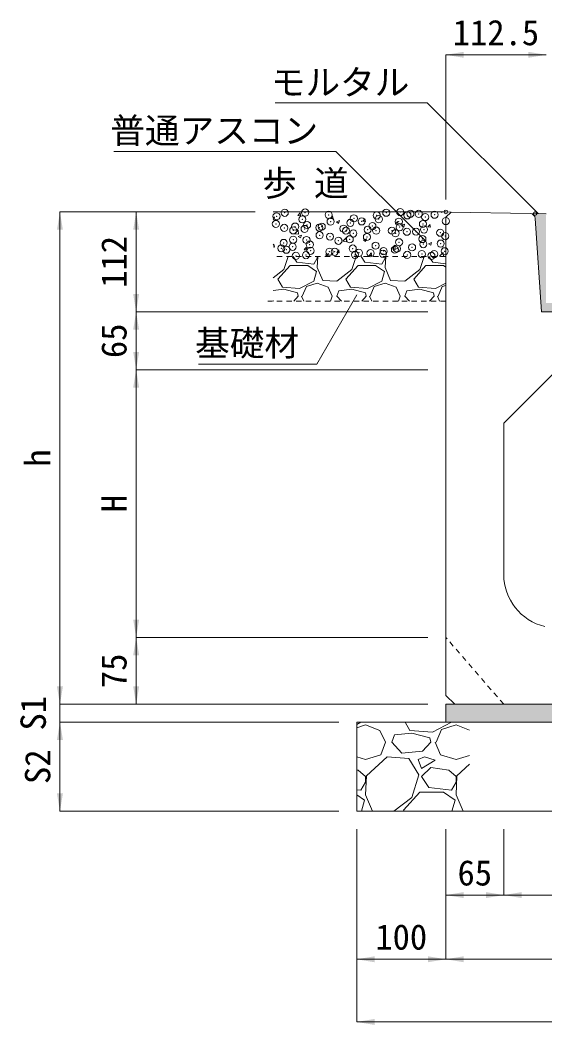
# Model space of a CAD drawing. Units: millimetres at full size. Extents: x 6872 to 78201, y -34623 to -7860.
# Drawn here: x 59607 to 60196, y -21902 to -20775 of the extents above; entities that cross this region are included whole.
import ezdxf
from ezdxf.enums import TextEntityAlignment as Align

# ---------------------------------------------------------------- set-up
doc = ezdxf.new("R2010")
doc.units = ezdxf.units.MM
doc.header["$LTSCALE"] = 16
doc.header["$PDMODE"] = 32
doc.header["$PDSIZE"] = 8
doc.linetypes.add('USER1', pattern=[0.675, 0.375, -0.3])
for name, color, linetype, lineweight in [('0_2', 7, 'Continuous', 20), ('寸法線', 7, 'Continuous', 9), ('本体', 7, 'USER1', 9), ('補助線', 8, 'Continuous', 13), ('ﾊｯﾁﾝｸﾞ', 7, 'Continuous', 5)]:
    doc.layers.add(name, color=color, linetype=linetype, lineweight=lineweight)
doc.styles.add('ＭＳ ゴシック', font='')
doc.styles.get('ＭＳ ゴシック').set_extended_font_data('MS Gothic')

# ---------------------------------------------------------------- blocks, each defined once
blk = doc.blocks.new('filled_arrow')
at = {"color": 0, "linetype": 'Continuous', "lineweight": -2}
blk.add_solid([(7.5, 1.25), (0, 0), (7.5, -1.25)], dxfattribs=at)

msp = doc.modelspace()

# ---------------------------------------------------------------- hatches: boundary and pattern name
at = {"layer": 'ﾊｯﾁﾝｸﾞ'}
for points in [[(60197.26, -21092.19), (60197.26, -20992.19), (60179.1, -20992.08, -0.39668), (60185.13, -20997.67), (60192.26, -21102.19), (60407.25, -21102.19), (60414.01, -21048.14), (60420.75, -21042.07), (60397.19, -21042.19, -0.017), (60397.46, -21044.21), (60402.26, -21092.19)], [(60514.75, -21562.19), (60514.75, -21542.19), (60094.76, -21542.19), (60084.76, -21542.19), (60084.76, -21562.19)]]:
    msp.add_hatch(color=8, dxfattribs=at).paths.add_polyline_path(points)

# ---------------------------------------------------------------- linework, layer by layer
at = {"layer": '0_2'}
for p, q in [((59891.06, -20990.19), (60084.76, -20990.19)), ((60084.76, -20990.19), (60090.75, -20990.31)), ((60084.76, -20996.19), (60084.76, -21532.19)), ((60179.26, -20992.08), (60197.26, -20992.19)), ((60407.25, -21102.19), (60192.26, -21102.19)), ((60149.76, -21227.19), (60209.75, -21167.19)), ((60149.76, -21227.19), (60149.76, -21396.66)), ((60094.76, -21542.19), (60084.76, -21532.19)), ((60084.76, -21542.19), (60514.75, -21542.19)), ((60084.76, -21542.19), (60084.76, -21562.19)), ((60504.75, -21542.19), (60094.76, -21542.19)), ((59984.76, -21562.19), (60614.76, -21562.19)), ((59984.76, -21562.19), (59984.76, -21662.19)), ((59984.76, -21662.19), (60614.76, -21662.19))]:
    msp.add_line(p, q, dxfattribs=at)
at = {"layer": '0_2', "linetype": 'USER1'}
for p, q in [((60084.76, -21040.19), (59891.06, -21040.19)), ((60084.76, -21090.19), (59885.06, -21090.19))]:
    msp.add_line(p, q, dxfattribs=at)
at = {"layer": '0_2', "linetype": 'USER1', "lineweight": 9}
msp.add_line((60149.76, -21542.19), (60084.76, -21467.19), dxfattribs=at)
at = {"layer": '0_2'}
msp.add_arc((60209.76, -21396.66), 60, 180, 256.65785, dxfattribs=at)
at = {"layer": '寸法線'}
for p, q in [((60084.76, -20814.09), (60197.26, -20814.09)), ((60084.76, -20976.19), (60084.76, -20814.09)), ((59651.9, -20990.19), (59651.9, -21542.19)), ((59871.06, -20990.19), (59651.9, -20990.19)), ((59737.4, -20990.19), (59737.4, -21102.19)), ((59871.06, -20990.19), (59737.4, -20990.19)), ((60064.76, -21102.19), (59737.4, -21102.19)), ((59737.4, -21102.19), (59737.4, -21167.19)), ((60064.76, -21102.19), (59737.4, -21102.19)), ((60064.76, -21167.19), (59737.4, -21167.19)), ((59737.4, -21167.19), (59737.4, -21467.19)), ((60064.76, -21167.19), (59737.4, -21167.19)), ((60064.76, -21467.19), (59737.4, -21467.19)), ((59737.4, -21467.19), (59737.4, -21542.19)), ((60064.76, -21467.19), (59737.4, -21467.19)), ((59651.9, -21502.19), (59651.9, -21602.19)), ((60049.76, -21542.19), (59651.9, -21542.19)), ((60049.76, -21542.19), (59651.9, -21542.19)), ((60064.76, -21542.19), (59737.4, -21542.19)), ((59964.76, -21562.19), (59651.9, -21562.19)), ((59651.9, -21562.19), (59651.9, -21662.19)), ((59964.76, -21562.19), (59651.9, -21562.19)), ((59964.76, -21662.19), (59651.9, -21662.19)), ((59984.76, -21682.19), (59984.76, -21828.05)), ((59984.76, -21682.19), (59984.76, -21898.31)), ((60084.76, -21682.19), (60084.76, -21756.12)), ((60149.76, -21682.19), (60149.76, -21756.12)), ((60149.76, -21682.19), (60149.76, -21756.12)), ((60084.76, -21697.19), (60084.76, -21828.05)), ((60084.76, -21697.19), (60084.76, -21828.05)), ((60084.76, -21756.12), (60149.76, -21756.12)), ((60149.76, -21756.12), (60449.76, -21756.12)), ((60084.76, -21828.05), (59984.76, -21828.05)), ((60084.76, -21828.05), (60514.75, -21828.05)), ((59984.76, -21898.31), (60614.76, -21898.31))]:
    msp.add_line(p, q, dxfattribs=at)
for points in [[(60188.26, -20992.13), (60063.89, -20867.76), (59893.28, -20867.76)], [(60061.46, -21022.4), (59961.53, -20922.47), (59712.49, -20922.47)], [(59984.91, -21083.18), (59940.09, -21160.79), (59807.4, -21160.79)]]:
    msp.add_lwpolyline(points, dxfattribs=at)
at = {"layer": '本体', "linetype": 'Continuous'}
for p, q in [((60084.76, -20996.19), (60090.75, -20990.31)), ((60090.75, -20990.31), (60179.26, -20992.08)), ((60185.13, -20997.67), (60192.26, -21102.19))]:
    msp.add_line(p, q, dxfattribs=at)
msp.add_arc((60179.14, -20998.08), 6, 3.90051, 88.85424, dxfattribs=at)
at = {"layer": '補助線', "lineweight": 20}
msp.add_circle((60084.76, -20990.19), 2, dxfattribs=at)
at = {"layer": '補助線'}
msp.add_circle((60184.76, -20992.19), 2, dxfattribs=at)
at = {"layer": 'ﾊｯﾁﾝｸﾞ'}
for p, q in [((59891.06, -20996.46), (59892.53, -20995.9)), ((59891.49, -20998.98), (59892.52, -20995.91)), ((59918.84, -20994.32), (59921.29, -20991.4)), ((59918.84, -20994.32), (59921.88, -20994.59)), ((59921.8, -20994.6), (59921.21, -20991.42)), ((59955.28, -20997.51), (59957.72, -20994.59)), ((59955.28, -20997.51), (59958.31, -20997.78)), ((59958.24, -20997.79), (59957.65, -20994.61)), ((60079.37, -20990.19), (60080.18, -20990.74)), ((60080.18, -20990.74), (60080.37, -20990.19)), ((59891.06, -20998.69), (59891.49, -20998.98)), ((59961.97, -21001.33), (59965.53, -20999.97)), ((59961.97, -21001.35), (59964.49, -21003.05)), ((59964.49, -21003.05), (59965.52, -20999.98)), ((59991.71, -21000.7), (59994.16, -20997.78)), ((59991.71, -21000.7), (59994.75, -21000.97)), ((59994.67, -21000.98), (59994.09, -20997.8)), ((60028.15, -21003.89), (60030.6, -21000.97)), ((60028.15, -21003.89), (60031.19, -21004.15)), ((60031.11, -21004.17), (60030.52, -21000.98)), ((60034.97, -21005.42), (60037.5, -21007.12)), ((60034.98, -21005.4), (60038.54, -21004.04)), ((60037.5, -21007.12), (60038.53, -21004.05)), ((60064.59, -21007.07), (60067.04, -21004.16)), ((60064.59, -21007.08), (60067.62, -21007.34)), ((60067.55, -21007.36), (60066.96, -21004.17)), ((59915.06, -21014.61), (59919.58, -21015.31)), ((59915.07, -21014.63), (59919.03, -21010.51)), ((59919.57, -21015.34), (59919.01, -21010.51)), ((59919.28, -21017.73), (59921.81, -21019.44)), ((59919.29, -21017.72), (59922.85, -21016.35)), ((59921.81, -21019.44), (59922.84, -21016.37)), ((59969.29, -21023.04), (59973.24, -21018.92)), ((59973.79, -21023.75), (59973.23, -21018.92)), ((59891.06, -21027.43), (59891.9, -21026.43)), ((59891.06, -21029.49), (59892.49, -21029.61)), ((59892.41, -21029.63), (59891.83, -21026.44)), ((59925.89, -21032.53), (59928.34, -21029.62)), ((59928.85, -21032.82), (59928.26, -21029.63)), ((59969.27, -21023.02), (59973.79, -21023.72)), ((59992.29, -21021.8), (59994.82, -21023.5)), ((59992.3, -21021.79), (59995.85, -21020.42)), ((59994.82, -21023.5), (59995.85, -21020.43)), ((60023.49, -21031.43), (60028.01, -21032.13)), ((60023.5, -21031.45), (60027.46, -21027.33)), ((60028, -21032.15), (60027.44, -21027.33)), ((60065.3, -21025.85), (60068.86, -21024.49)), ((60065.3, -21025.87), (60067.82, -21027.57)), ((60067.82, -21027.57), (60068.85, -21024.5)), ((59903.19, -21054.88), (59907.89, -21040.19)), ((59913.47, -21040.19), (59917.67, -21046.49)), ((59925.89, -21032.54), (59928.92, -21032.8)), ((59936.72, -21048.78), (59940.53, -21041.92)), ((59941.12, -21040.19), (59940.53, -21052.59)), ((59940.53, -21041.92), (59940.53, -21040.19)), ((59949.61, -21038.17), (59953.17, -21036.81)), ((59949.61, -21038.18), (59952.13, -21039.89)), ((59952.13, -21039.89), (59953.16, -21036.82)), ((59962.32, -21035.72), (59964.77, -21032.8)), ((59962.32, -21035.72), (59965.36, -21035.99)), ((59965.29, -21036), (59964.7, -21032.82)), ((59979.39, -21054.88), (59984.09, -21040.19)), ((59989.67, -21040.19), (59993.87, -21046.49)), ((59998.76, -21038.91), (60001.21, -21035.99)), ((59998.76, -21038.91), (60001.8, -21039.18)), ((60001.72, -21039.19), (60001.14, -21036.01)), ((60012.92, -21048.78), (60016.73, -21041.92)), ((60017.32, -21040.19), (60016.73, -21052.59)), ((60016.73, -21041.92), (60016.73, -21040.19)), ((60036.8, -21040.19), (60037.65, -21039.18)), ((60037.76, -21040.19), (60037.57, -21039.19)), ((60055.59, -21054.88), (60060.29, -21040.19)), ((60065.87, -21040.19), (60070.07, -21046.49)), ((60077.71, -21039.83), (60079.99, -21040.19)), ((60077.72, -21039.86), (60081.67, -21035.74)), ((60082.18, -21040.19), (60081.66, -21035.74)), ((59896.33, -21065.54), (59910.05, -21050.3)), ((59910.05, -21050.3), (59929.86, -21050.3)), ((59917.67, -21046.49), (59936.72, -21048.78)), ((59929.86, -21050.3), (59939.77, -21057.16)), ((59940.53, -21052.59), (59946.63, -21067.07)), ((59972.53, -21065.54), (59986.25, -21050.3)), ((59986.25, -21050.3), (60006.06, -21050.3)), ((59993.87, -21046.49), (60012.92, -21048.78)), ((60006.06, -21050.3), (60015.97, -21057.16)), ((60016.73, -21052.59), (60022.83, -21067.07)), ((60048.73, -21065.54), (60062.45, -21050.3)), ((60062.45, -21050.3), (60082.26, -21050.3)), ((60070.07, -21046.49), (60084.76, -21048.26)), ((60082.26, -21050.3), (60084.76, -21052.03)), ((59891.06, -21064.25), (59903.19, -21054.88)), ((59939.77, -21057.16), (59936.72, -21067.83)), ((59962.63, -21067.83), (59979.39, -21054.88)), ((60015.97, -21057.16), (60012.92, -21067.83)), ((60038.83, -21067.83), (60055.59, -21054.88)), ((59901.67, -21074.69), (59896.33, -21065.54)), ((59920.72, -21076.21), (59901.67, -21074.69)), ((59936.72, -21067.83), (59920.72, -21076.21)), ((59923.77, -21084.59), (59928.34, -21073.93)), ((59928.34, -21073.93), (59940.53, -21070.12)), ((59940.53, -21070.12), (59952.72, -21074.69)), ((59946.63, -21067.07), (59962.63, -21067.83)), ((59952.72, -21074.69), (59957.29, -21084.59)), ((59977.87, -21074.69), (59972.53, -21065.54)), ((59996.92, -21076.21), (59977.87, -21074.69)), ((60012.92, -21067.83), (59996.92, -21076.21)), ((59999.97, -21084.59), (60004.54, -21073.93)), ((60004.54, -21073.93), (60016.73, -21070.12)), ((60016.73, -21070.12), (60028.92, -21074.69)), ((60022.83, -21067.07), (60038.83, -21067.83)), ((60028.92, -21074.69), (60033.49, -21084.59)), ((60054.07, -21074.69), (60048.73, -21065.54)), ((60073.12, -21076.21), (60054.07, -21074.69)), ((60084.76, -21070.12), (60073.12, -21076.21)), ((60076.17, -21084.59), (60080.74, -21073.93)), ((60080.74, -21073.93), (60084.76, -21072.67)), ((59903.19, -21076.97), (59891.06, -21078.25)), ((59918.43, -21080.78), (59903.19, -21076.97)), ((59919.19, -21084.59), (59914.16, -21090.19)), ((59919.19, -21084.59), (59918.43, -21080.78)), ((59923, -21084.59), (59925.4, -21090.19)), ((59955.3, -21090.19), (59957.29, -21084.59)), ((59962.63, -21084.59), (59964.91, -21078.5)), ((59967.76, -21090.19), (59962.63, -21084.59)), ((59979.39, -21076.97), (59964.91, -21078.5)), ((59994.63, -21080.78), (59979.39, -21076.97)), ((59995.39, -21084.59), (59990.36, -21090.19)), ((59995.39, -21084.59), (59994.63, -21080.78)), ((59999.2, -21084.59), (60001.6, -21090.19)), ((60031.5, -21090.19), (60033.49, -21084.59)), ((60038.83, -21084.59), (60041.11, -21078.5)), ((60043.96, -21090.19), (60038.83, -21084.59)), ((60055.59, -21076.97), (60041.11, -21078.5)), ((60070.83, -21080.78), (60055.59, -21076.97)), ((60071.59, -21084.59), (60066.56, -21090.19)), ((60071.59, -21084.59), (60070.83, -21080.78)), ((60075.4, -21084.59), (60077.8, -21090.19)), ((59891.56, -21090.19), (59891.06, -21089.64)), ((59989.55, -21562.35), (59984.76, -21564.87)), ((59984.76, -21568.49), (59994.63, -21565.4)), ((59989.6, -21562.19), (59989.55, -21562.35)), ((59994.63, -21565.4), (60010.89, -21571.5)), ((60010.89, -21571.5), (60016.99, -21584.71)), ((60020.58, -21562.19), (60024.1, -21562.35)), ((60024.1, -21562.35), (60024.32, -21562.19)), ((60044.42, -21571.5), (60038.99, -21562.19)), ((60069.82, -21573.53), (60044.42, -21571.5)), ((60091.15, -21562.35), (60069.82, -21573.53)), ((60073.88, -21584.71), (60079.98, -21570.48)), ((60079.98, -21570.48), (60096.23, -21565.4)), ((60091.2, -21562.19), (60091.15, -21562.35)), ((60096.23, -21565.4), (60111.28, -21571.04)), ((60024.1, -21584.71), (60027.15, -21576.58)), ((60046.45, -21574.55), (60027.15, -21576.58)), ((60066.77, -21579.63), (60046.45, -21574.55)), ((60067.79, -21584.71), (60066.77, -21579.63)), ((60011.91, -21598.93), (60016.99, -21584.71)), ((60035.27, -21596.9), (60024.1, -21584.71)), ((60067.79, -21584.71), (60058.64, -21594.87)), ((60072.87, -21584.71), (60078.96, -21598.93)), ((59984.76, -21601.11), (59994.63, -21604.01)), ((59994.63, -21604.01), (60011.91, -21598.93)), ((60019.02, -21600.96), (59995.65, -21622.3)), ((60043.4, -21602.99), (60019.02, -21600.96)), ((60058.64, -21594.87), (60035.27, -21596.9)), ((60054.58, -21621.28), (60043.4, -21602.99)), ((60060.67, -21600.96), (60053.56, -21604.01)), ((60053.56, -21604.01), (60057.63, -21614.17)), ((60057.63, -21614.17), (60072.87, -21605.03)), ((60072.87, -21605.03), (60060.67, -21600.96)), ((60078.96, -21598.93), (60096.23, -21604.01)), ((60096.23, -21604.01), (60111.28, -21599.59)), ((59986.51, -21616.2), (59984.76, -21615.94)), ((59994.63, -21623.31), (59986.51, -21616.2)), ((60067.79, -21613.15), (60057.63, -21623.31)), ((60088.11, -21616.2), (60067.79, -21613.15)), ((60096.23, -21623.31), (60088.11, -21616.2)), ((60111.28, -21609.49), (60097.25, -21622.3)), ((59995.65, -21622.3), (59994.63, -21643.63)), ((59994.63, -21629.41), (59994.63, -21623.31)), ((60046.45, -21646.68), (60054.58, -21621.28)), ((60057.63, -21623.31), (60065.75, -21635.51)), ((60097.25, -21622.3), (60096.23, -21643.63)), ((60096.23, -21629.41), (60096.23, -21623.31)), ((59984.76, -21637.98), (59989.55, -21638.55)), ((59989.55, -21638.55), (59994.63, -21629.41)), ((60065.75, -21635.51), (60091.15, -21638.55)), ((60091.15, -21638.55), (60096.23, -21629.41)), ((59984.76, -21643.6), (59993.62, -21649.73)), ((59993.62, -21649.73), (59990.06, -21662.19)), ((59994.63, -21643.63), (60002.45, -21662.19)), ((60026.39, -21662.19), (60046.45, -21646.68)), ((60037.31, -21660.91), (60055.59, -21640.59)), ((60055.59, -21640.59), (60082.01, -21640.59)), ((60082.01, -21640.59), (60095.22, -21649.73)), ((60095.22, -21649.73), (60091.66, -21662.19)), ((60096.23, -21643.63), (60104.05, -21662.19)), ((60038.05, -21662.19), (60037.31, -21660.91))]:
    msp.add_line(p, q, dxfattribs=at)
for p in [(60033.62, -20990.38), (59894.89, -20995.15), (59904.07, -20991.17), (59923.75, -20998.56), (59926.98, -20990.92), (59953.38, -20993.48), (59955.49, -21001.02), (59981.58, -20997.44), (59990.37, -21000.85), (60007.24, -20994.19), (60009.61, -20998.32), (60017.94, -20991.11), (60032.03, -21001.09), (60041.69, -20994.1), (60045.05, -20992.25), (60054.41, -20992.42), (60061.66, -20996), (60072.17, -20993.4), (60084.75, -21000.46), (59894.12, -21003.65), (59903.45, -21008.08), (59913.61, -21010.96), (59915.76, -21006.67), (59926.33, -21009.28), (59929.11, -21004.83), (59942.88, -21007.82), (59945.57, -21006.75), (59970, -21008.96), (59972.78, -21011.26), (59977.65, -21002.53), (59997.12, -21010.11), (60002.4, -21006.17), (60006.62, -21011.1), (60024.24, -21011.25), (60033, -21007.29), (60041.05, -21012.46), (60051.35, -21012.4), (60059.09, -21003.72), (60060.29, -21009.93), (59913.53, -21021.43), (59928.49, -21021.74), (59943.15, -21016.34), (59954.88, -21017.93), (59964.29, -21022.56), (59977.01, -21020.89), (59980.96, -21014.35), (59996.25, -21018.36), (60028.33, -21014.13), (60032.39, -21024.2), (60058.47, -21020.63), (60078.47, -21013.54), (60084.13, -21017.37), (59900.25, -21030.99), (59902.83, -21024.99), (59905.87, -21032.63), (59912.97, -21029.32), (59932.21, -21026.79), (59932.99, -21033.77), (59954.26, -21034.84), (59960.11, -21034.92), (59980.34, -21031.26), (60006, -21028.01), (60014.96, -21034.17), (60027.68, -21032.49), (60029.93, -21031.4), (60046.92, -21029.96), (60059.56, -21026.31), (60079, -21025.74), (60083.51, -21034.29), (59916.58, -21039.45), (59927.87, -21038.65), (59982.88, -21038.39), (59987.23, -21036.07), (60000.31, -21036.48), (60014.34, -21037.21), (60041.46, -21038.36), (60057.85, -21037.54), (60068.58, -21039.5), (60071.73, -21037.47)]:
    msp.add_point(p, dxfattribs=at)

# ---------------------------------------------------------------- block references
at = {"layer": '寸法線', "xscale": 2.67, "yscale": 2.67}
for p in [(60084.76, -20814.09), (60084.76, -21756.12), (60149.76, -21756.12), (59984.76, -21828.05), (60084.76, -21828.05), (59984.76, -21898.31)]:
    msp.add_blockref('filled_arrow', p, dxfattribs=at)
at = {"layer": '寸法線'}
for p, xscale, yscale, rotation in [((60197.26, -20814.09), 2.67, 2.67, 180), ((59651.9, -20990.19), 2.67, 2.67, 270), ((59737.4, -20990.19), 2.67, 2.67, 270), ((60188.26, -20992.13), 0.133, 0.133, 135), ((60061.46, -21022.4), 0.133, 0.133, 135), ((59737.4, -21102.19), 2.67, 2.67, 90), ((59984.91, -21083.18), 0.133, 0.133, 240), ((59737.4, -21102.19), 2.67, 2.67, 270), ((59737.4, -21167.19), 2.67, 2.67, 90), ((59737.4, -21167.19), 2.67, 2.67, 270), ((59737.4, -21467.19), 2.67, 2.67, 90), ((59737.4, -21467.19), 2.67, 2.67, 270), ((59651.9, -21542.19), 2.67, 2.67, 90), ((59651.9, -21542.19), 2.67, 2.67, 90), ((59737.4, -21542.19), 2.67, 2.67, 90), ((59651.9, -21562.19), 2.67, 2.67, 270), ((59651.9, -21562.19), 2.67, 2.67, 270), ((59651.9, -21662.19), 2.67, 2.67, 90), ((60149.76, -21756.12), 2.67, 2.67, 180), ((60084.76, -21828.05), 2.67, 2.67, 180)]:
    msp.add_blockref('filled_arrow', p, dxfattribs=dict(at, xscale=xscale, yscale=yscale, rotation=rotation))

# ---------------------------------------------------------------- texts
at = {"layer": '0_2', "style": 'ＭＳ ゴシック'}
msp.add_text('歩 道', height=28.48, dxfattribs=at).set_placement((59878.66, -20980.84), align=Align.BOTTOM_LEFT)
at = {"layer": '寸法線', "style": 'ＭＳ ゴシック'}
for s, p in [('112.5', (60141.01, -20789.09)), ('65', (60117.26, -21731.12)), ('100', (60034.76, -21803.05))]:
    msp.add_text(s, height=28.48, dxfattribs=at).set_placement(p, align=Align.MIDDLE_CENTER)
for s, p in [('モルタル', (60043.89, -20830.69)), ('普通アスコン', (59941.53, -20884.8)), ('基礎材', (59920.09, -21123.12))]:
    msp.add_text(s, height=28.48, dxfattribs=at).set_placement(p, align=Align.TOP_RIGHT)
for s, p in [('112', (59712.4, -21046.19)), ('65', (59712.4, -21134.69)), ('h', (59626.9, -21266.19)), ('H', (59712.4, -21317.19)), ('75', (59712.4, -21504.69)), ('S1', (59621.9, -21552.19)), ('S2', (59626.9, -21612.19))]:
    msp.add_text(s, height=28.48, rotation=90, dxfattribs=at).set_placement(p, align=Align.MIDDLE_CENTER)

doc.saveas('drawing.dxf')
